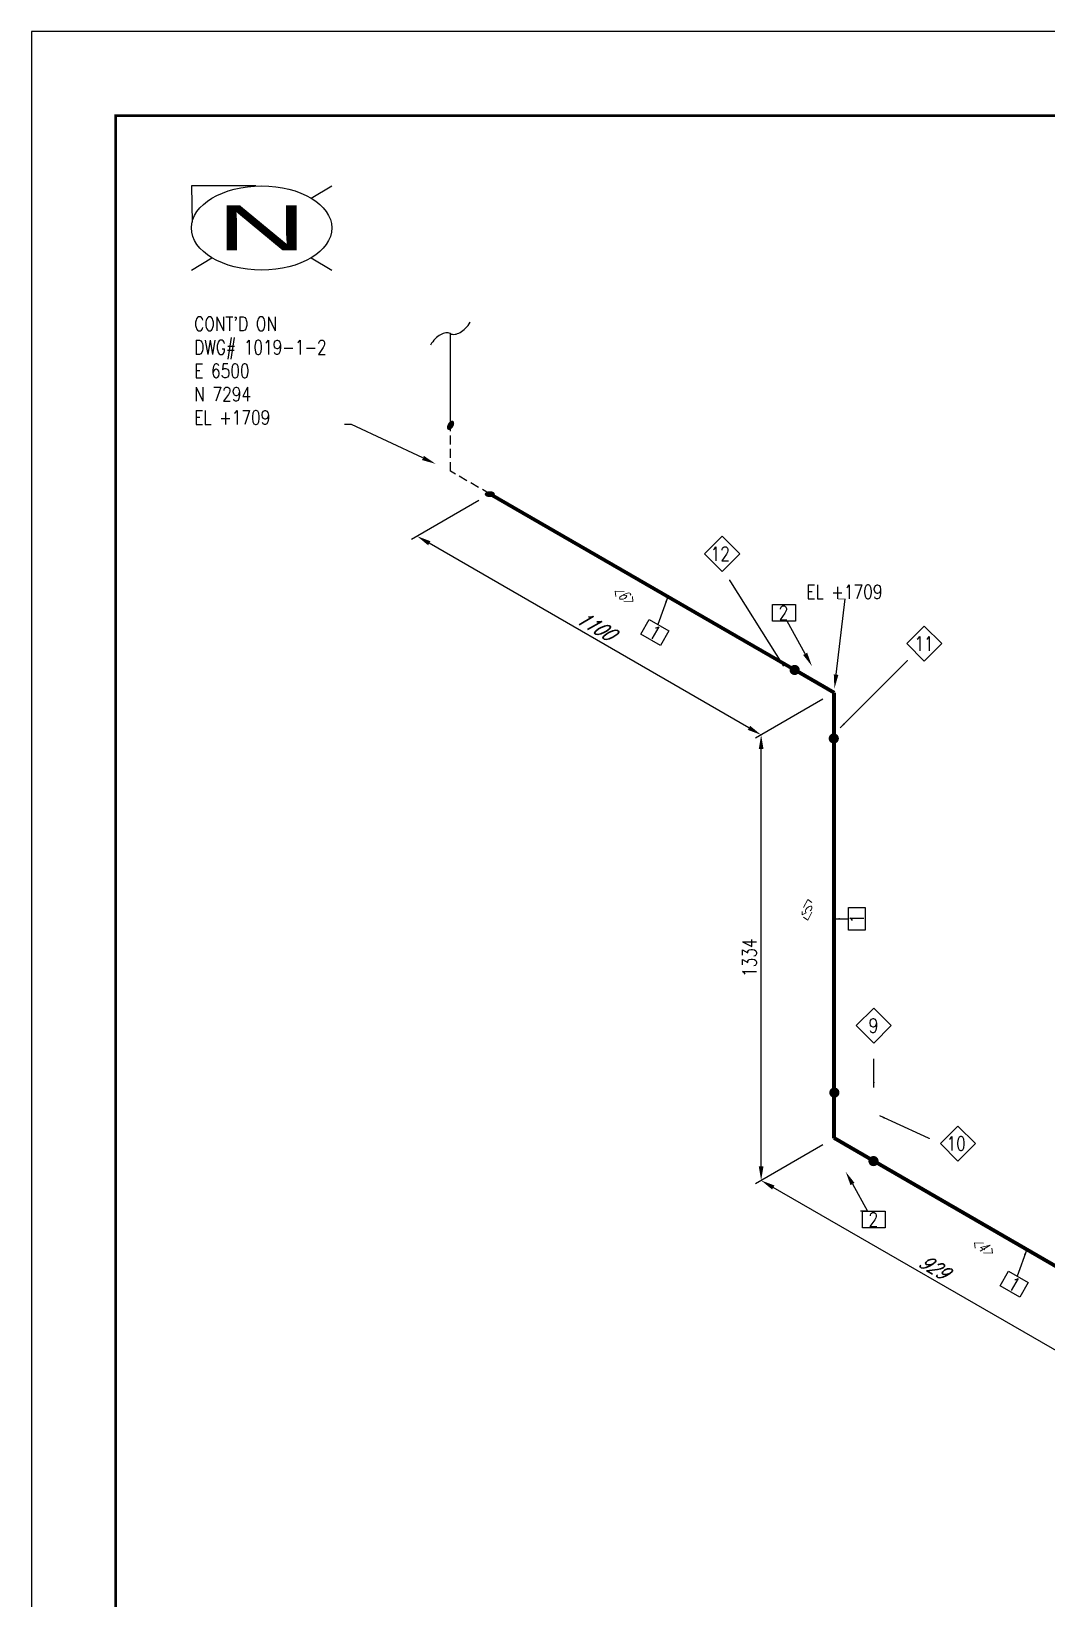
# Model space of a CAD drawing. Header units: millimetres. Extents: x 0 to 594, y 0 to 420.
# Drawn here: x 0 to 180.8, y 141 to 420 of the extents above; entities that cross this region are included whole.
import ezdxf
from ezdxf import colors
from ezdxf.entities.mleader import LeaderData, LeaderLine
from ezdxf.enums import TextEntityAlignment as Align
from ezdxf.math import Vec2, Vec3

# ---------------------------------------------------------------- set-up
doc = ezdxf.new("R2010")
doc.units = ezdxf.units.MM
doc.header["$LTSCALE"] = 0.25
doc.linetypes.add('DASHED2', pattern=[9.524999999999999, 6.35, -3.175])
for name, color, linetype in [('Annotation', 7, 'Continuous'), ('Continuation', 7, 'DASHED2'), ('Dimension', 1, 'Continuous'), ('Title Block', 5, 'Continuous'), ('Weld', 1, 'Continuous')]:
    doc.layers.add(name, color=color, linetype=linetype)
doc.layers.add('Pipe', color=3, linetype='Continuous', lineweight=70)
doc.styles.add('AdskIsoAnnotation', font='romans.shx', dxfattribs={"width": 0.8, "height": 1})
doc.styles.add('AdskIsoMetric', font='romans.shx', dxfattribs={"width": 0.8, "height": 2.5})
doc.styles.add('AdskIsoMetric-30', font='romans.shx', dxfattribs={"width": 0.8, "height": 2.5})
doc.styles.add('AdskIsoMetric30', font='romans.shx', dxfattribs={"width": 0.8, "oblique": 30, "height": 2.5})
doc.styles.get("Standard").update_dxf_attribs({"font": 'arial.ttf'})
doc.dimstyles.new('AdskIsoMetric', dxfattribs={"dimtxt": 2.5, "dimasz": 2.5, "dimexe": 1, "dimexo": 2, "dimgap": 0.8, "dimtad": 1, "dimdec": 0, "dimrnd": 1, "dimzin": 0, "dimdsep": 46, "dimtxsty": 'AdskIsoMetric', "dimcen": 0, "dimclrt": 7, "dimadec": 0, "dimazin": 0, "dimtfac": 1, "dimtdec": 0, "dimtmove": 1, "dimatfit": 3, "dimfxl": 1, "dimtfill": 1, "dimfrac": 2, "dimtolj": 1, "dimtzin": 0, "dimarcsym": 0})

# ---------------------------------------------------------------- blocks, each defined once
blk = doc.blocks.new('Title Block')
blk.add_lwpolyline([(-9.681089068180881e-07, 5.365216111385962e-07), (593.9999990318911, 5.365216111385962e-07), (593.9999990318911, 420.0000005365216), (-9.681089068180881e-07, 420.0000005365216)], close=True)
at = {"const_width": 0.5}
blk.add_lwpolyline([(14.99999903189109, 15.00000053652161), (578.9999990318911, 15.00000053652161), (578.9999990318911, 405.0000005365217), (14.99999903189109, 405.0000005365216)], close=True, dxfattribs=at)
at = {"color": 7}
for tag, p in [('Service', (358, 70.00000053652161)), ('NominalSpec', (358, 62)), ('InsulationSpec', (358, 25)), ('InsulationThickness', (358, 17))]:
    blk.add_attdef(tag, p, '', height=3, dxfattribs=at)
for tag, height, p in [('Project_Name', 4.5, (490, 66)), ('Project_Description', 4.5, (490, 53)), ('DWGNAME', 3, (491, 40)), ('LineNumber', 3, (456, 29)), ('Unit', 3, (538, 28)), ('Date', 3, (252, 25)), ('Project_Number', 3, (457, 18)), ('SH', 3, (534, 17)), ('TL', 3, (551, 17)), ('REV', 3, (570, 17))]:
    blk.add_attdef(tag, text='', height=height, dxfattribs=at).set_placement(p, align=Align.CENTER)
blk = doc.blocks.new('*U5')
at = {"color": 0, "linetype": 'ByBlock', "lineweight": 25}
for p, q in [((-1.000000000000057, 7.475961470607466), (-12.50000000000006, 7.499999993981199)), ((-12.50000000000006, 7.499999993981199), (-12.38839062276548, 0.9999999939811985)), ((8.838834764831784, 5.303300852880302), (12.49999999999994, 7.499999993981199)), ((-12.50000000000006, -7.500000006018816), (-8.838834764831901, -5.303300864917922)), ((8.838834764831784, -5.303300864917919), (12.49999999999994, -7.500000006018816))]:
    blk.add_line(p, q, dxfattribs=at)
at = {"color": 0, "linetype": 'ByBlock', "lineweight": -2}
blk.add_line((0, 0), (0, 0), dxfattribs=at)
blk.add_line((0, 0), (0, 0), dxfattribs=at)
blk.add_line((0, 0), (0, 0), dxfattribs=at)
blk.add_line((0, 0), (0, 0), dxfattribs=at)
blk.add_line((0, 0), (0, 0), dxfattribs=at)
at = {"color": 0, "linetype": 'ByBlock', "lineweight": 25}
blk.add_ellipse((-5.684341886080801e-14, -6.018815668085153e-09), major_axis=(12.5, 0), ratio=0.6, dxfattribs=at)
at = {"color": 0, "linetype": 'ByBlock', "lineweight": 40, "width": 2}
blk.add_text('N', height=8, dxfattribs=at).set_placement((-5.684341886080801e-14, -6.018815668085153e-09), align=Align.MIDDLE_CENTER)
blk = doc.blocks.new('Elbow-3-Iso2DSkew90')
at = {"color": 0, "linetype": 'ByBlock', "lineweight": -2, "extrusion": (0.7071067811861617, 0.4082482904634917, -0.5773502691903609)}
for p, q in [((-1.399599972593327e-15, 8.164964584201148e-05), (1.70476965877242e-11, 8.164965809273358)), ((-1.322384449121625e-15, 8.164964584355326e-05), (-1.322384449121625e-15, 8.164964584355326e-05)), ((7.071067811869335, -4.082482904636402), (7.071066750847175e-05, -4.082482292054972e-05))]:
    blk.add_line(p, q, dxfattribs=at)
blk = doc.blocks.new('Elbow-1-Iso2DSkew0')
at = {"color": 0, "linetype": 'ByBlock', "lineweight": -2, "extrusion": (-0.7071067811864833, -0.4082482904632318, 0.5773502691901509)}
for p, q in [((-7.071067586918193e-05, 4.082482774945436e-05), (-7.071067811866119, 4.082482904637883)), ((-7.071067587075203e-05, 4.082482775042404e-05), (-7.071067587075203e-05, 4.082482775042404e-05)), ((-1.093392043571839e-11, -8.164965809277632), (-1.093417890951631e-16, -8.164965549530141e-05))]:
    blk.add_line(p, q, dxfattribs=at)
blk = doc.blocks.new('Elbow-4-Iso2DSkew90')
at = {"color": 0, "linetype": 'ByBlock', "lineweight": -2, "extrusion": (0.7071067811872551, 0.4082482904639745, -0.5773502691886806)}
for p, q in [((-1.811200386718503e-15, 8.164967740260859e-05), (-2.4112267738019e-11, 8.164965809285984)), ((-1.811369793307954e-15, 8.164967740464829e-05), (-1.811369793307954e-15, 8.164967740464829e-05)), ((7.071067811858401, -4.082482904642714), (7.071069484053195e-05, -4.082483870084828e-05))]:
    blk.add_line(p, q, dxfattribs=at)
blk = doc.blocks.new('SplitMark-2-IsoRight')
at = {"color": 0, "linetype": 'Continuous', "lineweight": -2, "extrusion": (-0.7071067811865476, -0.408248290463863, 0.5773502691896257)}
blk.add_line((-0.7071067811865588, 0.6123724356957876), (-0.7071067811865588, 0.6123724356957876), dxfattribs=at)
at = {"color": 0, "linetype": 'ByBlock', "lineweight": -2, "extrusion": (-0.7071067811865476, -0.408248290463863, 0.5773502691896257)}
blk.add_line((0, 0), (-0.7071067811865476, 0.4082482904638631), dxfattribs=at)
for centre, major_axis, ratio, start_param, end_param in [((-0.7999866376569684, 0.5639345732153066), (-0.09066192072189767, 0.1570310530020868), 0.5773502691896258, 3.166365834179425, 4.687615799794711), ((-0.6142917734504522, 0.2525994481466119), (-0.09062870864427262, 0.1569735279962153), 0.5773502691896257, 0.02442438111270251, 1.546371945681849)]:
    blk.add_ellipse(centre, major_axis=major_axis, ratio=ratio, start_param=start_param, end_param=end_param)
blk = doc.blocks.new('AnnoRect')
at = {"color": 0, "linetype": 'ByBlock', "lineweight": -2}
blk.add_wipeout([(-0.8095147142857141, -0.5999939999999999), (-0.8095147142857141, 0.5999939999999997), (0.8095147142857136, 0.5999939999999997), (0.8095147142857136, -0.5999939999999997)], dxfattribs=at)
blk.add_lwpolyline([(-0.8095147142857141, -0.5999939999999999), (-0.8095147142857141, 0.5999940000000001), (0.8095147142857141, 0.5999940000000004), (0.8095147142857141, -0.5999939999999997)], close=True, dxfattribs=at)
at = {"color": 0, "linetype": 'ByBlock', "lineweight": -2, "style": 'AdskIsoAnnotation', "width": 0.8}
blk.add_attdef('XX', text='', height=1, dxfattribs=at).set_placement((0, 0), align=Align.MIDDLE_CENTER)
blk = doc.blocks.new('AnnoDiamond')
at = {"color": 0, "linetype": 'ByBlock', "lineweight": -2}
blk.add_wipeout([(-3.618928334789124e-16, -2.37017956999631), (2.3701795699963153, 7.105427357601002e-15), (-1.137467510148717e-15, 2.3701795699963224), (-2.370179569996317, 6.217248937900877e-15)], dxfattribs=at)
blk.add_lwpolyline([(0, -1.25), (1.25, 3.884333295865578e-15), (-4.237556101929544e-16, 1.25), (-1.25, 3.390044881543635e-15)], close=True, dxfattribs=at)
at = {"color": 0, "linetype": 'ByBlock', "lineweight": -2, "style": 'AdskIsoAnnotation', "width": 0.8}
blk.add_attdef('XX', text='', height=1, dxfattribs=at).set_placement((0, 0), align=Align.MIDDLE_CENTER)
blk = doc.blocks.new('*D43')
at = {"layer": 'Defpoints', "color": 0, "transparency": 16777216}
for p in [(142.9366479218277, 222.9458298897654), (129.9462668650505, 215.4458298897834), (202.1384291061909, 188.7656655866748)]:
    blk.add_point(p, dxfattribs=at)
at = {"layer": 'Dimension', "color": 0, "lineweight": -2, "transparency": 16777216}
for p, q in [((140.9366479218214, 221.7911293513862), (128.9462668650474, 214.8684796205938)), ((186.9829845399494, 182.5156655866871), (132.1113303745149, 214.1958298897891)), ((200.1384291061846, 187.6109650482956), (188.1480480494107, 180.6883153175032))]:
    blk.add_line(p, q, dxfattribs=at)
at = {"layer": 'Dimension', "color": 0, "transparency": 16777216}
for points in [[(132.3196637078472, 214.5566738080331), (131.9029970411825, 213.834985971545), (129.9462668650505, 215.4458298897834)], [(187.1913178732818, 182.8765095049312), (186.774651206617, 182.1548216684431), (189.1480480494138, 181.2656655866928)]]:
    blk.add_solid(points, dxfattribs=at)
at = {"layer": 'Dimension', "color": 7, "transparency": 16777216, "insert": (160.5721574572275, 200.1310998159989), "char_height": 2.5, "attachment_point": 5, "rotation": 330.0000000001501, "style": 'AdskIsoMetric30', "bg_fill": 3, "box_fill_scale": 1.1, "bg_fill_color": 256, "bg_fill_true_color": 13158600, "bg_fill_transparency": 0}
blk.add_mtext('\\A1;929', dxfattribs=at)
blk = doc.blocks.new('*D44')
at = {"layer": 'Defpoints', "color": 0, "transparency": 16777216}
for p in [(142.9366479219023, 302.2616854618716), (129.9462668650505, 294.7616854618303), (142.9366479218277, 222.9458298897654)]:
    blk.add_point(p, dxfattribs=at)
at = {"layer": 'Dimension', "color": 0, "lineweight": -2, "transparency": 16777216}
for p, q in [((140.9366479219023, 301.1069849234935), (128.9462668650505, 294.1843351926412)), ((129.9462668650505, 217.9458298897671), (129.9462668650505, 292.2616854618303)), ((140.9366479218277, 221.7911293513873), (128.9462668650505, 214.8684796205781))]:
    blk.add_line(p, q, dxfattribs=at)
at = {"layer": 'Dimension', "color": 0, "transparency": 16777216}
for points in [[(129.5296001983839, 292.2616854618303), (130.3629335317172, 292.2616854618303), (129.9462668650505, 294.7616854618303)], [(129.5296001983839, 217.9458298897671), (130.3629335317172, 217.9458298897671), (129.9462668650505, 215.4458298897671)]]:
    blk.add_solid(points, dxfattribs=at)
at = {"layer": 'Dimension', "color": 7, "transparency": 16777216, "insert": (127.8962668650505, 255.1037576757988), "char_height": 2.5, "attachment_point": 5, "rotation": 90, "style": 'AdskIsoMetric-30', "bg_fill": 3, "box_fill_scale": 1.1, "bg_fill_color": 256, "bg_fill_true_color": 13158600, "bg_fill_transparency": 0}
blk.add_mtext('\\A1;1334', dxfattribs=at)
blk = doc.blocks.new('*D45')
at = {"layer": 'Defpoints', "color": 0, "transparency": 16777216}
for p in [(81.68586545072534, 337.6248412094005), (68.69548439400704, 330.1248412094358), (142.9366479219023, 302.2616854618716)]:
    blk.add_point(p, dxfattribs=at)
at = {"layer": 'Dimension', "color": 0, "lineweight": -2, "transparency": 16777216}
for p, q in [((79.68586545072112, 336.4701406710199), (67.69548439400494, 329.5474909402456)), ((127.7812033556751, 296.0116854618752), (70.86054790347166, 328.8748412094419)), ((140.9366479218981, 301.106984923491), (128.9462668651376, 294.184335192691))]:
    blk.add_line(p, q, dxfattribs=at)
at = {"layer": 'Dimension', "color": 0, "transparency": 16777216}
for points in [[(71.068881236804, 329.2356851276861), (70.65221457013934, 328.5139972911978), (68.69548439400704, 330.1248412094358)], [(127.9895366890074, 296.3725293801194), (127.5728700223427, 295.6508415436311), (129.9462668651396, 294.7616854618813)]]:
    blk.add_solid(points, dxfattribs=at)
at = {"layer": 'Dimension', "color": 7, "transparency": 16777216, "insert": (100.3458756295684, 314.2186154134196), "char_height": 2.5, "attachment_point": 5, "rotation": 330.00000000016075, "style": 'AdskIsoMetric30', "bg_fill": 3, "box_fill_scale": 1.1, "bg_fill_color": 256, "bg_fill_true_color": 13158600, "bg_fill_transparency": 0}
blk.add_mtext('\\A1;1100', dxfattribs=at)
blk = doc.blocks.new('Weld')
at = {"linetype": 'ByBlock', "lineweight": -2}
blk.add_hatch(color=0, dxfattribs=at).paths.add_polyline_path([(0.04399514976077742, -0.002606086945810659), (0.04330731180660574, 0.005255936846196026), (0.04126469755226539, 0.01287907702365859), (0.03792937079826185, 0.02003170832977988), (0.03340267376025871, 0.0264965016817295), (0.02782214783713649, 0.03207702760485173), (0.02135735448518687, 0.03660372464285486), (0.01420472317906558, 0.03993905139685841), (0.006581583001603011, 0.04198166565119876), (-0.001280440790403681, 0.04266950360537045), (-0.009142464582410366, 0.04198166565119876), (-0.01676560475987293, 0.03993905139685841), (-0.02391823606599422, 0.03660372464285487), (-0.03038302941794385, 0.03207702760485173), (-0.03596355534106607, 0.02649650168172951), (-0.04049025237906921, 0.02003170832977988), (-0.04382557913307276, 0.0128790770236586), (-0.0458681933874131, 0.005255936846196026), (-0.04655603134158478, -0.002606086945810653), (-0.0458681933874131, -0.01046811073781733), (-0.04382557913307276, -0.01809125091527991), (-0.04049025237906921, -0.02524388222140119), (-0.03596355534106607, -0.03170867557335082), (-0.03038302941794385, -0.03728920149647304), (-0.02391823606599425, -0.04181589853447618), (-0.01676560475987292, -0.04515122528847974), (-0.009142464582410366, -0.04719383954282007), (-0.001280440790403688, -0.04788167749699176), (0.006581583001602991, -0.04719383954282008), (0.01420472317906554, -0.04515122528847974), (0.02135735448518687, -0.04181589853447618), (0.02782214783713648, -0.03728920149647305), (0.0334026737602587, -0.03170867557335083), (0.03792937079826184, -0.02524388222140123), (0.04126469755226539, -0.0180912509152799), (0.04330731180660574, -0.01046811073781735)], is_closed=False, flags=0)
blk = doc.blocks.new('Weld-1-IsoLeft')
blk.add_hatch(color=256).paths.add_polyline_path([(-0.02926648698341897, 0.01902487521896641), (-0.03433940243884459, 0.01553440877738671), (-0.03828543016167163, 0.01158838105455966), (-0.04098467209632838, 0.007306690106057011), (-0.04235511314251258, 0.002819432944708821), (-0.04235511314251259, -0.001737047391299021), (-0.04098467209632838, -0.006224304552647208), (-0.03828543016167164, -0.01050599550114987), (-0.03433940243884461, -0.01445202322397692), (-0.02926648698341899, -0.01794248966555662), (-0.0232208217644888, -0.02087133876932282), (-0.01638610126047704, -0.02314957893732673), (-0.008969994995362662, -0.02470798699490873), (-0.001197837605280293, -0.0254992115018317), (0.006694217840373788, -0.0254992115018317), (0.01446637523045616, -0.02470798699490873), (0.02188248149557055, -0.02314957893732674), (0.02871720199958231, -0.02087133876932282), (0.03476286721851249, -0.01794248966555663), (0.03983578267393811, -0.01445202322397694), (0.04378181039676516, -0.01050599550114988), (0.04648105233142189, -0.006224304552647233), (0.04785149337760609, -0.001737047391299034), (0.04785149337760611, 0.002819432944708801), (0.04648105233142191, 0.007306690106056981), (0.04378181039676516, 0.01158838105455966), (0.03983578267393813, 0.0155344087773867), (0.0347628672185125, 0.0190248752189664), (0.02871720199958234, 0.02195372432273259), (0.02188248149557059, 0.02423196449073651), (0.01446637523045618, 0.02579037254831851), (0.006694217840373821, 0.02658159705524148), (-0.00119783760528026, 0.02658159705524148), (-0.008969994995362612, 0.02579037254831852), (-0.01638610126047702, 0.02423196449073652), (-0.02322082176448879, 0.02195372432273261)], is_closed=False, flags=0)
blk = doc.blocks.new('Weld-2-IsoRight')
blk.add_hatch(color=256).paths.add_polyline_path([(-0.03110926873516343, 0.02008880575939381), (-0.03062289385341115, 0.01338868154514116), (-0.02917854746281879, 0.006330519876898628), (-0.02682011529758997, -0.0008712205746463509), (-0.02361925712564089, -0.007997718570130121), (-0.01967322940281385, -0.01483243907414189), (-0.01510193018468057, -0.02116771256270268), (-0.01004425608479501, -0.02681104495666568), (-0.004653881971375605, -0.03159096645690429), (0.0009054083658023016, -0.03536224156739075), (0.006464698702980203, -0.03801028200225019), (0.01185507281639961, -0.03945462839284254), (0.01691274691628516, -0.0396513950049642), (0.02148404613441846, -0.03859460318467457), (0.02543007385724549, -0.03631636301667064), (0.02863093202919458, -0.03288589767561209), (0.03098936419442341, -0.02840744011498779), (0.03243371058501576, -0.02301706600156838), (0.03292008546676804, -0.01687855912512924), (0.03243371058501576, -0.0101784349108766), (0.0309893641944234, -0.003120273242634065), (0.02863093202919458, 0.004081467208910915), (0.0254300738572455, 0.01120796520439469), (0.02148404613441846, 0.01804268570840644), (0.01691274691628519, 0.02437795919696724), (0.01185507281639961, 0.03002129159093025), (0.006464698702980212, 0.03480121309116886), (0.0009054083658023137, 0.03857248820165531), (-0.004653881971375583, 0.04122052863651475), (-0.01004425608479497, 0.04266487502710711), (-0.01510193018468056, 0.04286164163922877), (-0.01967322940281384, 0.04180484981893912), (-0.02361925712564087, 0.03952660965093521), (-0.02682011529758996, 0.03609614430987668), (-0.02917854746281879, 0.03161768674925233), (-0.03062289385341116, 0.02622731263583295)], is_closed=False, flags=0)

msp = doc.modelspace()

# ---------------------------------------------------------------- linework, layer by layer
at = {"layer": 'Pipe'}
for points in [[(135.865580110034, 306.344168366511), (81.68586545072505, 337.6248412094001)], [(142.936647921837, 231.1107956990554), (142.9366479218911, 294.0967196525912)], [(195.0673612943229, 192.8481484913095), (150.0077157337001, 218.8633469851356)]]:
    msp.add_lwpolyline(points, dxfattribs=at)

# ---------------------------------------------------------------- block references
msp.add_blockref('*U5', (41, 385))
at = {"layer": 'Continuation', "xscale": 20, "yscale": 20, "zscale": 20, "rotation": 300.0000000000384}
for name in ['SplitMark-2-IsoRight', 'Weld-2-IsoRight']:
    msp.add_blockref(name, (74.61479763886112, 349.8722899233156), dxfattribs=at)
at = {"layer": 'Continuation'}
msp.add_blockref('Elbow-4-Iso2DSkew90', (74.61479763887111, 341.7073241140571), dxfattribs=at)
at = {"layer": 'Pipe'}
for name, p in [('Elbow-1-Iso2DSkew0', (142.9366479219016, 302.2616854618713)), ('Elbow-3-Iso2DSkew90', (142.9366479218277, 222.9458298897654))]:
    msp.add_blockref(name, p, dxfattribs=at)
at = {"layer": 'Title Block'}
msp.add_blockref('Title Block', (-1.154899844622867e-06, 1.432944501550597e-07), dxfattribs=at)

# ---------------------------------------------------------------- leaders
at = {"layer": 'Annotation'}
ml = msp.add_multileader_mtext('Standard', dxfattribs=at)
ml.set_content('')
ml.set_leader_properties()
ml.build(insert=Vec2(0, 0))
ml.multileader.update_dxf_attribs({"dogleg_length": 1.244340789333855, "arrow_head_size": 2.5})
ctx = ml.context
ctx.base_point, ctx.arrow_head_size = Vec3(55.75565921066579, 350.0000000000005), 2.5
notes = []
notes.append((ctx, [(0, (1, 1, 0), (56.99999999999964, 350.0000000000005), (-1, 0), 1.244340789333855, [(0, [(71.99999999999994, 342.9999999999998)], 0, [])])]))
ctx.mtext, ml.multileader.dxf.content_type = None, 0
ml = msp.add_multileader_mtext('Standard', dxfattribs=at)
ml.set_content('')
ml.set_leader_properties()
ml.build(insert=Vec2(0, 0))
ml.multileader.update_dxf_attribs({"dogleg_length": 0, "arrow_head_size": 0})
ctx = ml.context
ctx.base_point, ctx.arrow_head_size = Vec3(123.2292739918769, 324.1042739918762), 0
notes.append((ctx, [(0, (1, 1, 0), (123.2292739918769, 324.1042739918762), (-1, 0), 0, [(0, [(134.0000000000001, 307.0000000000002)], 0, [])])]))
ctx.mtext, ml.multileader.dxf.content_type = None, 0
ml = msp.add_multileader_mtext('Standard', dxfattribs=at)
ml.set_content('')
ml.set_leader_properties()
ml.build(insert=Vec2(0, 0))
ml.multileader.update_dxf_attribs({"dogleg_length": 0, "arrow_head_size": 0})
ctx = ml.context
ctx.base_point, ctx.arrow_head_size = Vec3(111.5290996819459, 314.4265576432599), 0
notes.append((ctx, [(0, (1, 1, 0), (111.5290996819459, 314.4265576432599), (-1, 0), 0, [(0, [(113.3522845809239, 319.3422256004726)], 0, [])])]))
ctx.mtext, ml.multileader.dxf.content_type = None, 0
ml = msp.add_multileader_mtext('Standard', dxfattribs=at)
ml.set_content('')
ml.set_leader_properties()
ml.build(insert=Vec2(0, 0))
ml.multileader.update_dxf_attribs({"dogleg_length": 1.244340789333855, "arrow_head_size": 2.5})
ctx = ml.context
ctx.base_point, ctx.arrow_head_size = Vec3(143.6380121518427, 319.0000000000001), 2.5
notes.append((ctx, [(0, (1, 1, 0), (144.8823529411765, 319.0000000000001), (-1, 0), 1.244340789333855, [(0, [(143.0000000000004, 303.0000000000001)], 0, [])])]))
ctx.mtext, ml.multileader.dxf.content_type = None, 0
ml = msp.add_multileader_mtext('Standard', dxfattribs=at)
ml.set_content('')
ml.set_leader_properties()
ml.build(insert=Vec2(0, 0))
ml.multileader.update_dxf_attribs({"dogleg_length": 1.244340789333855, "arrow_head_size": 2.5})
ctx = ml.context
ctx.base_point, ctx.arrow_head_size = Vec3(133.3112147662214, 314.9999999999997), 2.5
notes.append((ctx, [(0, (1, 1, 0), (134.5555555555552, 314.9999999999997), (-1, 0), 1.244340789333855, [(0, [(139, 307.0000000000001)], 0, [])])]))
ctx.mtext, ml.multileader.dxf.content_type = None, 0
ml = msp.add_multileader_mtext('Standard', dxfattribs=at)
ml.set_content('')
ml.set_leader_properties()
ml.build(insert=Vec2(0, 0))
ml.multileader.update_dxf_attribs({"dogleg_length": 0, "arrow_head_size": 0})
ctx = ml.context
ctx.base_point, ctx.arrow_head_size = Vec3(157.4375000000007, 309.4375000000004), 0
notes.append((ctx, [(0, (1, 1, 0), (157.4375000000007, 309.4375000000004), (-1, 0), 0, [(0, [(144.0000000000002, 295.9999999999999)], 0, [])])]))
ctx.mtext, ml.multileader.dxf.content_type = None, 0
ml = msp.add_multileader_mtext('Standard', dxfattribs=at)
ml.set_content('')
ml.set_leader_properties()
ml.build(insert=Vec2(0, 0))
ml.multileader.update_dxf_attribs({"dogleg_length": 0, "arrow_head_size": 0})
ctx = ml.context
ctx.base_point, ctx.arrow_head_size = Vec3(145.5000149999993, 261.9999999999999), 0
notes.append((ctx, [(0, (1, 1, 0), (145.5000149999993, 261.9999999999999), (-1, 0), 0, [(0, [(142.9366479218634, 262.0000000000001)], 0, [])])]))
ctx.mtext, ml.multileader.dxf.content_type = None, 0
ml = msp.add_multileader_mtext('Standard', dxfattribs=at)
ml.set_content('')
ml.set_leader_properties()
ml.build(insert=Vec2(0, 0))
ml.multileader.update_dxf_attribs({"dogleg_length": 0, "arrow_head_size": 0})
ctx = ml.context
ctx.base_point, ctx.arrow_head_size = Vec3(149.9999999999999, 239.8750000000002), 0
notes.append((ctx, [(0, (1, 1, 0), (149.9999999999999, 239.8750000000002), (-1, 0), 0, [(0, [(149.9999999999999, 231.9999999999997)], 0, [])])]))
ctx.mtext, ml.multileader.dxf.content_type = None, 0
ml = msp.add_multileader_mtext('Standard', dxfattribs=at)
ml.set_content('')
ml.set_leader_properties()
ml.build(insert=Vec2(0, 0))
ml.multileader.update_dxf_attribs({"dogleg_length": 0, "arrow_head_size": 0})
ctx = ml.context
ctx.base_point, ctx.arrow_head_size = Vec3(161.875, 222.0000000000001), 0
notes.append((ctx, [(0, (1, 1, 0), (161.875, 222.0000000000001), (-1, 0), 0, [(0, [(151.0000000000001, 227)], 0, [])])]))
ctx.mtext, ml.multileader.dxf.content_type = None, 0
ml = msp.add_multileader_mtext('Standard', dxfattribs=at)
ml.set_content('')
ml.set_leader_properties()
ml.build(insert=Vec2(0, 0))
ml.multileader.update_dxf_attribs({"dogleg_length": 1.244340789333855, "arrow_head_size": 2.5})
ctx = ml.context
ctx.base_point, ctx.arrow_head_size = Vec3(147.6445647662215, 209.9999699999997), 2.5
notes.append((ctx, [(0, (1, 1, 0), (148.8889055555553, 209.9999699999997), (-1, 0), 1.244340789333855, [(0, [(144.9999999999997, 216.9999999999998)], 0, [])])]))
ctx.mtext, ml.multileader.dxf.content_type = None, 0
ml = msp.add_multileader_mtext('Standard', dxfattribs=at)
ml.set_content('')
ml.set_leader_properties()
ml.build(insert=Vec2(0, 0))
ml.multileader.update_dxf_attribs({"dogleg_length": 0, "arrow_head_size": 0})
ctx = ml.context
ctx.base_point, ctx.arrow_head_size = Vec3(175.5211877376856, 198.4311256064094), 0
notes.append((ctx, [(0, (1, 1, 0), (175.5211877376856, 198.4311256064094), (-1, 0), 0, [(0, [(177.2369850763392, 203.1425210004394)], 0, [])])]))
ctx.mtext, ml.multileader.dxf.content_type = None, 0
for ctx, leaders in notes:
    for number, flags, end, landing, length, lines in leaders:
        leader = LeaderData()
        leader.index, (leader.has_last_leader_line, leader.has_dogleg_vector, leader.attachment_direction) = number, flags
        leader.last_leader_point, leader.dogleg_vector, leader.dogleg_length = Vec3(end), Vec3(landing), length
        for number, points, colour, breaks in lines:
            line = LeaderLine()
            line.index, line.vertices, line.color, line.breaks = number, Vec3.list(points), colors.encode_raw_color(colour), breaks
            leader.lines.append(line)
        ctx.leaders.append(leader)

# ---------------------------------------------------------------- next in the draw order: block references
ref = msp.add_blockref('AnnoDiamond', (123.0000000000002, 326.9999999999999), dxfattribs=dict(at, xscale=2.5, yscale=2.5, zscale=2.5))
ref.add_attrib('XX_001', '12', (120.9523809523811, 325.7499999999999), dxfattribs={"layer": '0', "color": 0, "linetype": 'ByBlock', "lineweight": -2, "height": 2.5, "style": 'AdskIsoAnnotation', "width": 0.8})
ref = msp.add_blockref('AnnoRect', (111.0000000000001, 312.9999999999995), dxfattribs=dict(at, xscale=2.500000000000001, yscale=2.500000000000001, zscale=2.500000000000001, rotation=330.0000000001609))
ref.add_attrib('XX_001', '1', (109.673931815986, 312.3222301500272), dxfattribs={"layer": '0', "color": 0, "linetype": 'ByBlock', "lineweight": -2, "height": 2.500000000000001, "rotation": 330.0000000001609, "style": 'AdskIsoAnnotation', "width": 0.8})
ref = msp.add_blockref('AnnoRect', (134.0237867857148, 316.4999849999999), dxfattribs=dict(at, xscale=2.5, yscale=2.5, zscale=2.5))
ref.add_attrib('XX_001', '2', (133.0714058333339, 315.2499849999999), dxfattribs={"layer": '0', "color": 0, "linetype": 'ByBlock', "lineweight": -2, "height": 2.5, "style": 'AdskIsoAnnotation', "width": 0.8})
ref = msp.add_blockref('AnnoDiamond', (158.9999999999995, 311.0000000000006), dxfattribs=dict(at, xscale=2.5, yscale=2.5, zscale=2.5))
ref.add_attrib('XX_001', '11', (157.2380952380947, 309.7500000000006), dxfattribs={"layer": '0', "color": 0, "linetype": 'ByBlock', "lineweight": -2, "height": 2.5, "style": 'AdskIsoAnnotation', "width": 0.8})
ref = msp.add_blockref('AnnoRect', (146.9999999999991, 261.9999999999998), dxfattribs=dict(at, xscale=2.5, yscale=2.5, zscale=2.5, rotation=89.9999999999461))
ref.add_attrib('XX_001', '1', (148.2499999999983, 261.1904761904748), dxfattribs={"layer": '0', "color": 0, "linetype": 'ByBlock', "lineweight": -2, "height": 2.5, "rotation": 89.9999999999461, "style": 'AdskIsoAnnotation', "width": 0.8})
ref = msp.add_blockref('AnnoDiamond', (150.0000000000003, 243.0000000000001), dxfattribs=dict(at, xscale=2.5, yscale=2.5, zscale=2.5))
ref.add_attrib('XX_001', '9', (149.0952380952384, 241.7500000000001), dxfattribs={"layer": '0', "color": 0, "linetype": 'ByBlock', "lineweight": -2, "height": 2.5, "style": 'AdskIsoAnnotation', "width": 0.8})
ref = msp.add_blockref('AnnoDiamond', (165.0000000000002, 222.0000000000001), dxfattribs=dict(at, xscale=2.5, yscale=2.5, zscale=2.5))
ref.add_attrib('XX_001', '10', (162.9523809523812, 220.7500000000001), dxfattribs={"layer": '0', "color": 0, "linetype": 'ByBlock', "lineweight": -2, "height": 2.5, "style": 'AdskIsoAnnotation', "width": 0.8})
ref = msp.add_blockref('AnnoRect', (150.0237867857143, 208.4999850000005), dxfattribs=dict(at, xscale=2.5, yscale=2.5, zscale=2.5))
ref.add_attrib('XX_001', '2', (149.0714058333334, 207.2499850000005), dxfattribs={"layer": '0', "color": 0, "linetype": 'ByBlock', "lineweight": -2, "height": 2.5, "style": 'AdskIsoAnnotation', "width": 0.8})
ref = msp.add_blockref('AnnoRect', (175.0000000000003, 197.0000000000001), dxfattribs=dict(at, xscale=2.500000000000001, yscale=2.500000000000001, zscale=2.500000000000001, rotation=330.0000000001501))
ref.add_attrib('XX_001', '1', (173.6739318159861, 196.322230150028), dxfattribs={"layer": '0', "color": 0, "linetype": 'ByBlock', "lineweight": -2, "height": 2.5, "rotation": 330.0000000001501, "style": 'AdskIsoAnnotation', "width": 0.8})

# ---------------------------------------------------------------- next in the draw order: texts
at = {"layer": 'Annotation', "char_height": 2.5, "attachment_point": 7, "style": 'AdskIsoAnnotation', "bg_fill": 3, "box_fill_scale": 1, "bg_fill_color": 256, "bg_fill_true_color": 13158600, "bg_fill_transparency": 0}
for s, insert in [("{\\Q0;CONT'D ON^M^JDWG# 1019-1-2^M^JE 6500^M^JN 7294^M^JEL +1709}", (29.0000000000004, 349.9999999999998)), ('{\\Q0;EL +1709}', (138.0000000000002, 318.9999999999995))]:
    msp.add_mtext(s, dxfattribs=dict(at, insert=insert))
at = {"layer": 'Annotation', "attachment_point": 7, "style": 'AdskIsoAnnotation', "bg_fill": 3, "box_fill_scale": 1, "bg_fill_color": 256, "bg_fill_true_color": 13158600, "bg_fill_transparency": 0}
for s, insert, char_height, rotation in [('{\\Q30;<6>}', (103.0000000000007, 319.9999999999995), 1.767766952960259, 330.0000000001609), ('{\\Q-30;<5>}', (138.9999999999997, 262.0000000000001), 1.767766952965034, 89.99999999994611), ('{\\Q30;<4>}', (166.9999999999999, 203.9999999999999), 1.767766952960451, 330.0000000001501)]:
    msp.add_mtext(s, dxfattribs=dict(at, insert=insert, char_height=char_height, rotation=rotation))

# ---------------------------------------------------------------- next in the draw order: dimensions: what is measured, and where the dimension line sits
at = {"layer": 'Dimension'}
dim = msp.add_linear_dim(base=(129.9462668650505, 215.4458298897834), p1=(202.1384291061909, 188.7656655866748), p2=(142.9366479218277, 222.9458298897654), angle=150.0000000001501, text='929', dimstyle='AdskIsoMetric', override={"dimlfac": 13.58390193448867, "dimtxsty": 'AdskIsoMetric30', "dimse1": 0, "dimse2": 0, "dimsd1": 0, "dimsd2": 0}, dxfattribs=at)
dim.commit()
dim.dimension.update_dxf_attribs({"geometry": '*D43', "text_midpoint": (160.5721574572275, 200.1310998159989)})

# ---------------------------------------------------------------- next in the draw order: block references
at = {"layer": 'Weld', "xscale": 20, "yscale": 20, "zscale": 20, "rotation": 270}
msp.add_blockref('Weld', (150.0077157336999, 218.8633469851355), dxfattribs=at)

# ---------------------------------------------------------------- next in the draw order: dimensions: what is measured, and where the dimension line sits
at = {"layer": 'Dimension'}
dim = msp.add_linear_dim(base=(129.9462668650505, 294.7616854618303), p1=(142.9366479218277, 222.9458298897654), p2=(142.9366479219023, 302.2616854618716), angle=89.9999999999461, text='1334', dimstyle='AdskIsoMetric', override={"dimlfac": 16.82457297314082, "dimtxsty": 'AdskIsoMetric-30', "dimse1": 0, "dimse2": 0, "dimsd1": 0, "dimsd2": 0}, dxfattribs=at)
dim.commit()
dim.dimension.update_dxf_attribs({"geometry": '*D44', "text_midpoint": (127.8962668650505, 255.1037576757988)})

# ---------------------------------------------------------------- next in the draw order: block references
at = {"layer": 'Weld', "xscale": 20, "yscale": 20, "zscale": 20, "rotation": 90}
msp.add_blockref('Weld', (142.9366479218373, 231.1107956990549), dxfattribs=at)

# ---------------------------------------------------------------- next in the draw order: dimensions: what is measured, and where the dimension line sits
at = {"layer": 'Dimension'}
dim = msp.add_linear_dim(base=(68.69548439400704, 330.1248412094358), p1=(142.9366479219023, 302.2616854618716), p2=(81.68586545072533, 337.6248412094005), angle=150.0000000001608, text='1100', dimstyle='AdskIsoMetric', override={"dimlfac": 15.55291060343682, "dimtxsty": 'AdskIsoMetric30', "dimse1": 0, "dimse2": 0, "dimsd1": 0, "dimsd2": 0}, dxfattribs=at)
dim.commit()
dim.dimension.update_dxf_attribs({"geometry": '*D45', "text_midpoint": (100.3458756295684, 314.2186154134196)})

# ---------------------------------------------------------------- next in the draw order: block references
at = {"layer": 'Continuation', "xscale": 20, "yscale": 20, "zscale": 20, "rotation": 180.0000000000941}
msp.add_blockref('Weld-1-IsoLeft', (81.68586545072533, 337.6248412094005), dxfattribs=at)
at = {"layer": 'Weld', "xscale": 20, "yscale": 20, "zscale": 20}
for p, rotation in [((135.8655801100342, 306.344168366511), 90), ((142.936647921891, 294.0967196525905), 270)]:
    msp.add_blockref('Weld', p, dxfattribs=dict(at, rotation=rotation))

doc.saveas('drawing.dxf')
